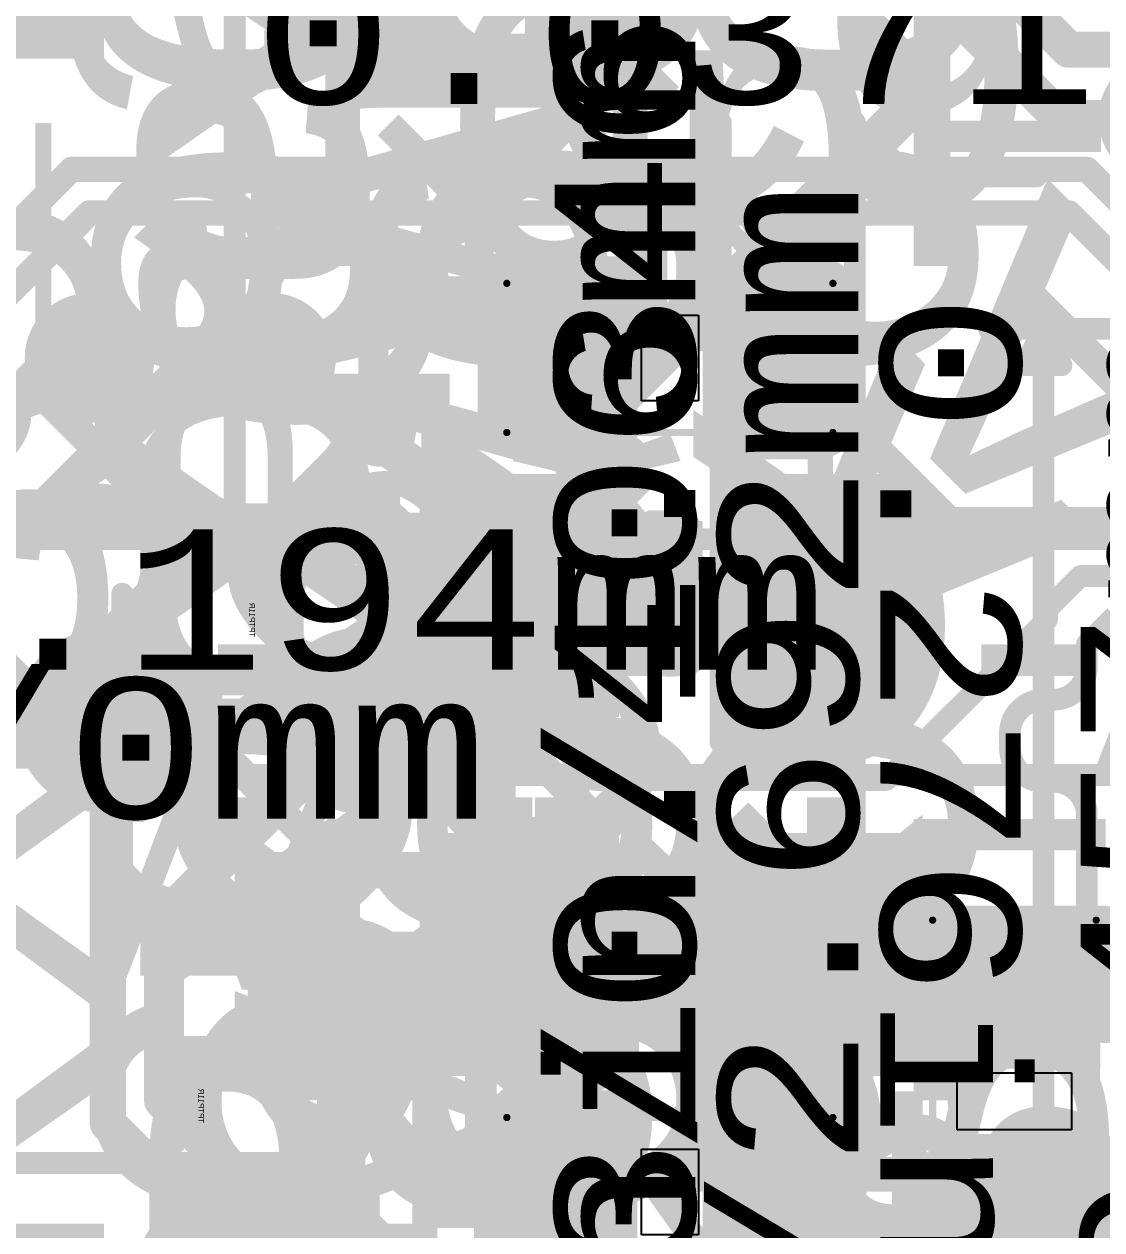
# Model space of a CAD drawing. Header units: inches. Extents: x -2.12 to 4.45, y -3.15 to 1.57.
# Drawn here: x 2.0847 to 2.3819, y -0.536 to -0.2036 of the extents above; entities that cross this region are included whole.
import ezdxf

# ---------------------------------------------------------------- set-up
doc = ezdxf.new("R2010")
doc.units = ezdxf.units.IN
doc.header["$MEASUREMENT"] = 0
for name, color, linetype in [('Bottom', 5, 'Continuous'), ('Bottom 3D Body', 56, 'Continuous'), ('Bottom Overlay', 54, 'Continuous'), ('Bottom Paste', 16, 'Continuous'), ('Bottom Solder', 6, 'Continuous'), ('Bottom Value', 56, 'Continuous'), ('Measures', 56, 'Continuous'), ('tDocu', 76, 'Continuous'), ('Top', 1, 'Continuous'), ('Top Glue Points', 56, 'Continuous'), ('Top Overlay', 2, 'Continuous'), ('Top Paste', 8, 'Continuous'), ('Top Solder', 216, 'Continuous'), ('Top Value', 56, 'Continuous'), ('tPlace', 56, 'Continuous'), ('Via Holes', 16, 'Continuous')]:
    doc.layers.add(name, color=color, linetype=linetype)
doc.styles.add('Arial', font='', dxfattribs={"height": 0.2})
doc.styles.add('Courier New', font='', dxfattribs={"height": 0.2})
doc.styles.get('Arial').set_extended_font_data('Arial')
doc.styles.get('Courier New').set_extended_font_data('Courier New')

# ---------------------------------------------------------------- blocks, each defined once
blk = doc.blocks.new('SOD323_NEX_L_3')
at = {"layer": 'Measures', "style": 'Courier New'}
for s, p in [('0.106in/2.692mm', (-0.159, 0.178)), ('0.018in/0.457mm', (-0.199, 0.078))]:
    blk.add_text(s, height=0.03875, dxfattribs=at).set_placement(p)
blk = doc.blocks.new('SOD_123_ONS_L_6')
at = {"layer": 'Measures', "style": 'Courier New'}
for s, p in [('Default Padstyle: RX36Y28D0T', (-0.599, -0.339)), ('Alt 1 Padstyle: OX60Y90D30P', (-0.583, -0.414)), ('Alt 2 Padstyle: OX90Y60D30P', (-0.583, -0.489))]:
    blk.add_text(s, height=0.0775, dxfattribs=at).set_placement(p)
blk = doc.blocks.new('SOD_123_ONS_L_7')
at = {"layer": 'Measures', "style": 'Courier New'}
for s, p in [('Default Padstyle: RX36Y28D0T', (-0.599, -0.339)), ('Alt 1 Padstyle: OX60Y90D30P', (-0.583, -0.414)), ('Alt 2 Padstyle: OX90Y60D30P', (-0.583, -0.489))]:
    blk.add_text(s, height=0.0775, dxfattribs=at).set_placement(p)
blk = doc.blocks.new('SOD323_NEX_L_8')
at = {"layer": 'Measures', "style": 'Courier New'}
for s, p in [('0.016in/0.406mm', (0.173, -0.012)), ('0.053in/1.346mm', (0.256, -0.012))]:
    blk.add_text(s, height=0.03875, dxfattribs=at).set_placement(p)
blk = doc.blocks.new('SQFN24_4X4_45')
at = {"layer": 'Measures', "style": 'Courier New'}
for s, p in [('Default Padstyle: RX10Y36D0T', (-0.599, -0.406)), ('Heat Tab Padstyle: RX98Y98D0T', (-0.636, -0.466)), ('Alt 1 Padstyle: OX60Y90D30P', (-0.583, -0.586)), ('Alt 2 Padstyle: OX90Y60D30P', (-0.583, -0.646))]:
    blk.add_text(s, height=0.0775, dxfattribs=at).set_placement(p)
blk = doc.blocks.new('TP11R_B_80')
at = {"layer": 'Bottom'}
h = blk.add_hatch(color=5, dxfattribs=at)
edge = h.paths.add_edge_path()
edge.add_arc((0, 0), 0.02166, 0, 360)
at = {"layer": 'Bottom Paste'}
h = blk.add_hatch(color=16, dxfattribs=at)
edge = h.paths.add_edge_path()
edge.add_arc((0, 0), 0.02166, 0, 360)
at = {"layer": 'Bottom Solder'}
h = blk.add_hatch(color=6, dxfattribs=at)
edge = h.paths.add_edge_path()
edge.add_arc((0, 0), 0.02566, 0, 360)
at = {"layer": 'Bottom 3D Body', "style": 'Courier New', "text_generation_flag": 2}
blk.add_text('>TP_SIGNAL_NAME', height=0.0610235, rotation=-180, dxfattribs=at).set_placement((0, 0.075))
blk = doc.blocks.new('TP11R_B_81')
at = {"layer": 'Bottom'}
h = blk.add_hatch(color=5, dxfattribs=at)
edge = h.paths.add_edge_path()
edge.add_arc((0, 0), 0.02166, 0, 360)
at = {"layer": 'Bottom Paste'}
h = blk.add_hatch(color=16, dxfattribs=at)
edge = h.paths.add_edge_path()
edge.add_arc((0, 0), 0.02166, 0, 360)
at = {"layer": 'Bottom Solder'}
h = blk.add_hatch(color=6, dxfattribs=at)
edge = h.paths.add_edge_path()
edge.add_arc((0, 0), 0.02566, 0, 360)
at = {"layer": 'Bottom 3D Body', "style": 'Courier New', "text_generation_flag": 2}
blk.add_text('>TP_SIGNAL_NAME', height=0.0610235, rotation=180, dxfattribs=at).set_placement((0, 0.075))
blk = doc.blocks.new('TP11R_B_82')
at = {"layer": 'Bottom'}
h = blk.add_hatch(color=5, dxfattribs=at)
edge = h.paths.add_edge_path()
edge.add_arc((0, 0), 0.02166, 0, 360)
at = {"layer": 'Bottom Paste'}
h = blk.add_hatch(color=16, dxfattribs=at)
edge = h.paths.add_edge_path()
edge.add_arc((0, 0), 0.02166, 0, 360)
at = {"layer": 'Bottom Solder'}
h = blk.add_hatch(color=6, dxfattribs=at)
edge = h.paths.add_edge_path()
edge.add_arc((0, 0), 0.02566, 0, 360)
at = {"layer": 'Bottom 3D Body', "style": 'Courier New', "text_generation_flag": 2}
blk.add_text('>TP_SIGNAL_NAME', height=0.0610235, rotation=-180, dxfattribs=at).set_placement((0, 0.075))
blk = doc.blocks.new('SMD3225_3_2X2_5X0_7_MTC_L_110')
at = {"layer": 'Top'}
for points in [[(-0.065, 0.079), (-0.018, 0.079), (-0.018, 0.02), (-0.065, 0.02)], [(0.018, 0.079), (0.065, 0.079), (0.065, 0.02), (0.018, 0.02)], [(-0.065, -0.02), (-0.018, -0.02), (-0.018, -0.079), (-0.065, -0.079)], [(0.018, -0.02), (0.065, -0.02), (0.065, -0.079), (0.018, -0.079)]]:
    blk.add_hatch(color=1, dxfattribs=at).paths.add_polyline_path(points)
at = {"layer": 'Top Paste'}
for points in [[(-0.065, 0.079), (-0.018, 0.079), (-0.018, 0.02), (-0.065, 0.02)], [(0.018, 0.079), (0.065, 0.079), (0.065, 0.02), (0.018, 0.02)], [(-0.065, -0.02), (-0.018, -0.02), (-0.018, -0.079), (-0.065, -0.079)], [(0.018, -0.02), (0.065, -0.02), (0.065, -0.079), (0.018, -0.079)]]:
    blk.add_hatch(color=8, dxfattribs=at).paths.add_polyline_path(points)
at = {"layer": 'Top Solder'}
for points in [[(-0.069, 0.083), (-0.014, 0.083), (-0.014, 0.016), (-0.069, 0.016)], [(0.014, 0.083), (0.069, 0.083), (0.069, 0.016), (0.014, 0.016)], [(-0.069, -0.016), (-0.014, -0.016), (-0.014, -0.083), (-0.069, -0.083)], [(0.014, -0.016), (0.069, -0.016), (0.069, -0.083), (0.014, -0.083)]]:
    blk.add_hatch(color=216, dxfattribs=at).paths.add_polyline_path(points)
at = {"layer": 'Measures', "const_width": 0.006}
for points in [[(0.014, 0.165), (0.014, 0.18)], [(0.051, 0.165), (0.051, 0.18)], [(0.004, 0.16), (0.004, 0.17)], [(0.004, 0.17), (0.014, 0.165)], [(0.051, 0.165), (0.061, 0.17)], [(0.061, 0.16), (0.061, 0.17)], [(-0.036, 0.165), (0.014, 0.165)], [(0.004, 0.16), (0.014, 0.165)], [(0.014, 0.009), (0.014, 0.165)], [(0.051, 0.065), (0.051, 0.165)], [(0.051, 0.165), (0.061, 0.16)], [(0.051, 0.165), (0.101, 0.165)], [(-0.201, 0.065), (-0.051, 0.065)], [(0.051, 0.065), (0.351, 0.065)], [(0.051, 0), (0.051, 0.065)], [(-0.151, 0), (-0.151, 0.05)], [(-0.201, 0.018), (-0.051, 0.018)], [(-0.156, 0.01), (-0.146, 0.01)], [(-0.156, 0.01), (-0.151, 0)], [(-0.151, 0), (-0.146, 0.01)], [(-0.051, -0.165), (-0.051, 0.009)], [(-0.166, 0), (-0.151, 0)], [(-0.156, -0.01), (-0.151, 0)], [(-0.151, 0), (-0.146, -0.01)], [(-0.151, -0.05), (-0.151, 0)], [(-0.151, 0), (0.051, 0)], [(0.051, 0), (0.151, 0)], [(0.051, -0.065), (0.051, 0)], [(-0.156, -0.01), (-0.146, -0.01)], [(0.051, -0.065), (0.351, -0.065)], [(0.051, -0.165), (0.051, -0.065)]]:
    blk.add_lwpolyline(points, dxfattribs=at)
at = {"layer": 'Measures', "const_width": 0.003}
for points in [[(0.0125, 0.18, 1), (0.0155, 0.18, 1)], [(0.0495, 0.18, 1), (0.0525, 0.18, 1)], [(0.0025, 0.17, 1), (0.0055, 0.17, 1)], [(0.0025, 0.17, 1), (0.0055, 0.17, 1)], [(0.0595, 0.17, 1), (0.0625, 0.17, 1)], [(0.0595, 0.17, 1), (0.0625, 0.17, 1)], [(-0.0375, 0.165, 1), (-0.0345, 0.165, 1)], [(0.0125, 0.165, 1), (0.0155, 0.165, 1)], [(0.0125, 0.165, 1), (0.0155, 0.165, 1)], [(0.0125, 0.165, 1), (0.0155, 0.165, 1)], [(0.0125, 0.165, 1), (0.0155, 0.165, 1)], [(0.0125, 0.165, 1), (0.0155, 0.165, 1)], [(0.0495, 0.165, 1), (0.0525, 0.165, 1)], [(0.0495, 0.165, 1), (0.0525, 0.165, 1)], [(0.0495, 0.165, 1), (0.0525, 0.165, 1)], [(0.0495, 0.165, 1), (0.0525, 0.165, 1)], [(0.0495, 0.165, 1), (0.0525, 0.165, 1)], [(0.0995, 0.165, 1), (0.1025, 0.165, 1)], [(0.0025, 0.16, 1), (0.0055, 0.16, 1)], [(0.0025, 0.16, 1), (0.0055, 0.16, 1)], [(0.0595, 0.16, 1), (0.0625, 0.16, 1)], [(0.0595, 0.16, 1), (0.0625, 0.16, 1)], [(-0.0525, 0.065, 1), (-0.0495, 0.065, 1)], [(0.0495, 0.065, 1), (0.0525, 0.065, 1)], [(0.0495, 0.065, 1), (0.0525, 0.065, 1)], [(0.0495, 0.065, 1), (0.0525, 0.065, 1)], [(-0.1525, 0.05, 1), (-0.1495, 0.05, 1)], [(-0.0525, 0.018, 1), (-0.0495, 0.018, 1)], [(-0.1575, 0.01, 1), (-0.1545, 0.01, 1)], [(-0.1575, 0.01, 1), (-0.1545, 0.01, 1)], [(-0.1475, 0.01, 1), (-0.1445, 0.01, 1)], [(-0.1475, 0.01, 1), (-0.1445, 0.01, 1)], [(-0.0525, 0.009, 1), (-0.0495, 0.009, 1)], [(0.0125, 0.009, 1), (0.0155, 0.009, 1)], [(-0.1675, 0, 1), (-0.1645, 0, 1)], [(-0.1525, 0, 1), (-0.1495, 0, 1)], [(-0.1525, 0, 1), (-0.1495, 0, 1)], [(-0.1525, 0, 1), (-0.1495, 0, 1)], [(-0.1525, 0, 1), (-0.1495, 0, 1)], [(-0.1525, 0, 1), (-0.1495, 0, 1)], [(-0.1525, 0, 1), (-0.1495, 0, 1)], [(-0.1525, 0, 1), (-0.1495, 0, 1)], [(-0.1525, 0, 1), (-0.1495, 0, 1)], [(0.0495, 0, 1), (0.0525, 0, 1)], [(0.0495, 0, 1), (0.0525, 0, 1)], [(0.0495, 0, 1), (0.0525, 0, 1)], [(0.0495, 0, 1), (0.0525, 0, 1)], [(-0.1575, -0.01, 1), (-0.1545, -0.01, 1)], [(-0.1575, -0.01, 1), (-0.1545, -0.01, 1)], [(-0.1475, -0.01, 1), (-0.1445, -0.01, 1)], [(-0.1475, -0.01, 1), (-0.1445, -0.01, 1)], [(-0.1525, -0.05, 1), (-0.1495, -0.05, 1)], [(0.0495, -0.065, 1), (0.0525, -0.065, 1)], [(0.0495, -0.065, 1), (0.0525, -0.065, 1)], [(0.0495, -0.065, 1), (0.0525, -0.065, 1)]]:
    blk.add_lwpolyline(points, format="xyb", close=True, dxfattribs=at)
at = {"layer": 'tDocu', "const_width": 0.006}
for points in [[(-0.051, 0.065), (0.051, 0.065)], [(-0.051, -0.065), (-0.051, 0.065)], [(-0.051, 0.055), (-0.041, 0.065)], [(0.051, -0.065), (0.051, 0.065)], [(-0.051, -0.065), (0.051, -0.065)]]:
    blk.add_lwpolyline(points, dxfattribs=at)
at = {"layer": 'tDocu', "const_width": 0.003}
for points in [[(-0.0525, 0.065, 1), (-0.0495, 0.065, 1)], [(-0.0525, 0.065, 1), (-0.0495, 0.065, 1)], [(-0.0425, 0.065, 1), (-0.0395, 0.065, 1)], [(0.0495, 0.065, 1), (0.0525, 0.065, 1)], [(0.0495, 0.065, 1), (0.0525, 0.065, 1)], [(-0.0525, 0.055, 1), (-0.0495, 0.055, 1)], [(-0.0525, -0.065, 1), (-0.0495, -0.065, 1)], [(-0.0525, -0.065, 1), (-0.0495, -0.065, 1)], [(0.0495, -0.065, 1), (0.0525, -0.065, 1)], [(0.0495, -0.065, 1), (0.0525, -0.065, 1)]]:
    blk.add_lwpolyline(points, format="xyb", close=True, dxfattribs=at)
at = {"layer": 'tPlace'}
for points, const_width in [([(-0.075, 0.095, 1), (-0.085, 0.095, 1)], 0.01), ([(-0.0875, 0.095, 1), (-0.0825, 0.095, 1)], 0.005), ([(-0.0775, 0.095, 1), (-0.0725, 0.095, 1)], 0.005), ([(-0.0065, 0.07, 1), (-0.0035, 0.07, 1)], 0.003), ([(0.0035, 0.07, 1), (0.0065, 0.07, 1)], 0.003), ([(-0.0065, -0.07, 1), (-0.0035, -0.07, 1)], 0.003), ([(0.0035, -0.07, 1), (0.0065, -0.07, 1)], 0.003)]:
    blk.add_lwpolyline(points, format="xyb", close=True, dxfattribs=dict(at, const_width=const_width))
at = {"layer": 'tPlace', "const_width": 0.006}
for points in [[(-0.005, 0.07), (0.005, 0.07)], [(-0.005, -0.07), (0.005, -0.07)]]:
    blk.add_lwpolyline(points, dxfattribs=at)
at = {"layer": 'Measures', "style": 'Courier New'}
for s, p in [('0.037in/0.94mm', (-0.115, 0.185)), ('0.047in/1.194mm', (-0.539, 0.029)), ('0in/0mm', (-0.322, -0.012))]:
    blk.add_text(s, height=0.03875, dxfattribs=at).set_placement(p)
at = {"layer": 'tDocu', "style": 'Courier New'}
blk.add_text('*', height=0.0775, dxfattribs=at).set_placement((-0.059, 0.02))
blk = doc.blocks.new('RP2040TR7_RPI_L_111')
at = {"layer": 'Measures', "const_width": 0.006}
for points in [[(-0.138, -0.267), (-0.138, 0.138)], [(-0.138, -0.267), (-0.128, -0.262)], [(-0.128, -0.272), (-0.128, -0.262)], [(-0.128, -0.272), (-0.138, -0.267)], [(0.138, -0.267), (-0.138, -0.267)], [(-0.138, -0.282), (-0.138, -0.267)]]:
    blk.add_lwpolyline(points, dxfattribs=at)
at = {"layer": 'Measures', "const_width": 0.003}
for points in [[(-0.1295, -0.262, 1), (-0.1265, -0.262, 1)], [(-0.1295, -0.262, 1), (-0.1265, -0.262, 1)], [(-0.1395, -0.267, 1), (-0.1365, -0.267, 1)], [(-0.1395, -0.267, 1), (-0.1365, -0.267, 1)], [(-0.1395, -0.267, 1), (-0.1365, -0.267, 1)], [(-0.1395, -0.267, 1), (-0.1365, -0.267, 1)], [(-0.1395, -0.267, 1), (-0.1365, -0.267, 1)], [(-0.1295, -0.272, 1), (-0.1265, -0.272, 1)], [(-0.1295, -0.272, 1), (-0.1265, -0.272, 1)], [(-0.1395, -0.282, 1), (-0.1365, -0.282, 1)]]:
    blk.add_lwpolyline(points, format="xyb", close=True, dxfattribs=at)
at = {"layer": 'Measures', "style": 'Courier New'}
for s, height, p in [('0.276in/7.01mm', 0.03875, (-0.148, -0.312)), ('Default Padstyle: RX7Y28D0T', 0.0775, (-0.576, -0.456)), ('Heat Tab Padstyle: RX126Y126D0T', 0.0775, (-0.681, -0.516))]:
    blk.add_text(s, height=height, dxfattribs=at).set_placement(p)
blk = doc.blocks.new('R0603_113')
at = {"layer": 'Top'}
for points in [[(-0.043, 0.0197), (-0.013, 0.0197), (-0.013, -0.0197), (-0.043, -0.0197)], [(0.013, 0.0197), (0.043, 0.0197), (0.043, -0.0197), (0.013, -0.0197)]]:
    blk.add_hatch(color=1, dxfattribs=at).paths.add_polyline_path(points)
at = {"layer": 'Top Paste'}
for points in [[(-0.043, 0.0197), (-0.013, 0.0197), (-0.013, -0.0197), (-0.043, -0.0197)], [(0.013, 0.0197), (0.043, 0.0197), (0.043, -0.0197), (0.013, -0.0197)]]:
    blk.add_hatch(color=8, dxfattribs=at).paths.add_polyline_path(points)
at = {"layer": 'Top Solder'}
for points in [[(-0.047, 0.0237), (-0.009, 0.0237), (-0.009, -0.0237), (-0.047, -0.0237)], [(0.009, 0.0237), (0.047, 0.0237), (0.047, -0.0237), (0.009, -0.0237)]]:
    blk.add_hatch(color=216, dxfattribs=at).paths.add_polyline_path(points)
at = {"layer": 'Top', "const_width": 0.002}
for points in [[(-0.04996, -0.02256), (-0.04996, 0.02256)], [(0.04996, 0.02256), (-0.04996, 0.02256)], [(0.04996, -0.02256), (0.04996, 0.02256)], [(0.04996, -0.02256), (-0.04996, -0.02256)]]:
    blk.add_lwpolyline(points, dxfattribs=at)
at = {"layer": 'Top', "const_width": 0.001}
for points in [[(-0.05046, 0.02256, 1), (-0.04946, 0.02256, 1)], [(-0.05046, 0.02256, 1), (-0.04946, 0.02256, 1)], [(0.04946, 0.02256, 1), (0.05046, 0.02256, 1)], [(0.04946, 0.02256, 1), (0.05046, 0.02256, 1)], [(-0.05046, -0.02256, 1), (-0.04946, -0.02256, 1)], [(-0.05046, -0.02256, 1), (-0.04946, -0.02256, 1)], [(0.04946, -0.02256, 1), (0.05046, -0.02256, 1)], [(0.04946, -0.02256, 1), (0.05046, -0.02256, 1)]]:
    blk.add_lwpolyline(points, format="xyb", close=True, dxfattribs=at)
at = {"layer": 'Top Glue Points'}
for p, q in [((-0.00787, -0.01575), (-0.00787, 0.01575)), ((-0.00787, 0.01575), (0.00787, 0.01575)), ((0.00787, 0.01575), (0.00787, -0.01575)), ((0.00787, -0.01575), (-0.00787, -0.01575))]:
    blk.add_line(p, q, dxfattribs=at)
at = {"layer": 'tPlace', "const_width": 0.00787}
for points in [[(-0.05, -0.025), (-0.05, 0.025)], [(-0.02, 0.025), (-0.05, 0.025)], [(0.05, 0.025), (0.02, 0.025)], [(0.05, -0.025), (0.05, 0.025)], [(-0.02, -0.025), (-0.05, -0.025)], [(0.05, -0.025), (0.02, -0.025)]]:
    blk.add_lwpolyline(points, dxfattribs=at)
at = {"layer": 'tPlace', "const_width": 0.00394}
for points in [[(-0.05197, 0.025, 1), (-0.04803, 0.025, 1)], [(-0.05197, 0.025, 1), (-0.04803, 0.025, 1)], [(-0.02197, 0.025, 1), (-0.01803, 0.025, 1)], [(0.01803, 0.025, 1), (0.02197, 0.025, 1)], [(0.04803, 0.025, 1), (0.05197, 0.025, 1)], [(0.04803, 0.025, 1), (0.05197, 0.025, 1)], [(-0.05197, -0.025, 1), (-0.04803, -0.025, 1)], [(-0.05197, -0.025, 1), (-0.04803, -0.025, 1)], [(-0.02197, -0.025, 1), (-0.01803, -0.025, 1)], [(0.01803, -0.025, 1), (0.02197, -0.025, 1)], [(0.04803, -0.025, 1), (0.05197, -0.025, 1)], [(0.04803, -0.025, 1), (0.05197, -0.025, 1)]]:
    blk.add_lwpolyline(points, format="xyb", close=True, dxfattribs=at)
blk = doc.blocks.new('C0603_124')
at = {"layer": 'Top'}
for points in [[(-0.043, 0.0197), (-0.013, 0.0197), (-0.013, -0.0197), (-0.043, -0.0197)], [(0.013, 0.0197), (0.043, 0.0197), (0.043, -0.0197), (0.013, -0.0197)]]:
    blk.add_hatch(color=1, dxfattribs=at).paths.add_polyline_path(points)
at = {"layer": 'Top Paste'}
for points in [[(-0.043, 0.0197), (-0.013, 0.0197), (-0.013, -0.0197), (-0.043, -0.0197)], [(0.013, 0.0197), (0.043, 0.0197), (0.043, -0.0197), (0.013, -0.0197)]]:
    blk.add_hatch(color=8, dxfattribs=at).paths.add_polyline_path(points)
at = {"layer": 'Top Solder'}
for points in [[(-0.047, 0.0237), (-0.009, 0.0237), (-0.009, -0.0237), (-0.047, -0.0237)], [(0.009, 0.0237), (0.047, 0.0237), (0.047, -0.0237), (0.009, -0.0237)]]:
    blk.add_hatch(color=216, dxfattribs=at).paths.add_polyline_path(points)
at = {"layer": 'Top', "const_width": 0.002}
for points in [[(-0.04496, 0.02056), (-0.04496, -0.02056)], [(0.04496, 0.02056), (-0.04496, 0.02056)], [(0.04496, 0.02056), (0.04496, -0.02056)], [(0.04496, -0.02056), (-0.04496, -0.02056)]]:
    blk.add_lwpolyline(points, dxfattribs=at)
at = {"layer": 'Top', "const_width": 0.001}
for points in [[(-0.04546, 0.02056, 1), (-0.04446, 0.02056, 1)], [(-0.04546, 0.02056, 1), (-0.04446, 0.02056, 1)], [(0.04446, 0.02056, 1), (0.04546, 0.02056, 1)], [(0.04446, 0.02056, 1), (0.04546, 0.02056, 1)], [(-0.04546, -0.02056, 1), (-0.04446, -0.02056, 1)], [(-0.04546, -0.02056, 1), (-0.04446, -0.02056, 1)], [(0.04446, -0.02056, 1), (0.04546, -0.02056, 1)], [(0.04446, -0.02056, 1), (0.04546, -0.02056, 1)]]:
    blk.add_lwpolyline(points, format="xyb", close=True, dxfattribs=at)
at = {"layer": 'Top Glue Points'}
for p, q in [((-0.00787, -0.01181), (-0.00787, 0.01181)), ((-0.00787, 0.01181), (0.00787, 0.01181)), ((0.00787, 0.01181), (0.00787, -0.01181)), ((0.00787, -0.01181), (-0.00787, -0.01181))]:
    blk.add_line(p, q, dxfattribs=at)
at = {"layer": 'tPlace', "const_width": 0.006}
for points in [[(-0.05, 0.015, -0.414214), (-0.04, 0.025)], [(0.04, 0.025, -0.414214), (0.05, 0.015)], [(0.05, -0.01, -0.414214), (0.035, -0.025)], [(-0.04, -0.025, -0.414214), (-0.05, -0.015)]]:
    blk.add_lwpolyline(points, format="xyb", dxfattribs=at)
for points in [[(-0.01, 0.025), (-0.04, 0.025)], [(0.04, 0.025), (0.01, 0.025)], [(-0.05, 0.015), (-0.05, -0.015)], [(0.05, 0.015), (0.05, -0.01)], [(-0.01, -0.025), (-0.04, -0.025)], [(0.035, -0.025), (0.01, -0.025)]]:
    blk.add_lwpolyline(points, dxfattribs=at)
at = {"layer": 'tPlace', "const_width": 0.003}
for points in [[(-0.0415, 0.025, 1), (-0.0385, 0.025, 1)], [(-0.0415, 0.025, 1), (-0.0385, 0.025, 1)], [(-0.0115, 0.025, 1), (-0.0085, 0.025, 1)], [(0.0085, 0.025, 1), (0.0115, 0.025, 1)], [(0.0385, 0.025, 1), (0.0415, 0.025, 1)], [(0.0385, 0.025, 1), (0.0415, 0.025, 1)], [(-0.0515, 0.015, 1), (-0.0485, 0.015, 1)], [(-0.0515, 0.015, 1), (-0.0485, 0.015, 1)], [(0.0485, 0.015, 1), (0.0515, 0.015, 1)], [(0.0485, 0.015, 1), (0.0515, 0.015, 1)], [(0.0485, -0.01, 1), (0.0515, -0.01, 1)], [(0.0485, -0.01, 1), (0.0515, -0.01, 1)], [(-0.0515, -0.015, 1), (-0.0485, -0.015, 1)], [(-0.0515, -0.015, 1), (-0.0485, -0.015, 1)], [(-0.0415, -0.025, 1), (-0.0385, -0.025, 1)], [(-0.0415, -0.025, 1), (-0.0385, -0.025, 1)], [(-0.0115, -0.025, 1), (-0.0085, -0.025, 1)], [(0.0085, -0.025, 1), (0.0115, -0.025, 1)], [(0.0335, -0.025, 1), (0.0365, -0.025, 1)], [(0.0335, -0.025, 1), (0.0365, -0.025, 1)]]:
    blk.add_lwpolyline(points, format="xyb", close=True, dxfattribs=at)
blk = doc.blocks.new('C0603_125')
at = {"layer": 'Top'}
for points in [[(-0.043, 0.0197), (-0.013, 0.0197), (-0.013, -0.0197), (-0.043, -0.0197)], [(0.013, 0.0197), (0.043, 0.0197), (0.043, -0.0197), (0.013, -0.0197)]]:
    blk.add_hatch(color=1, dxfattribs=at).paths.add_polyline_path(points)
at = {"layer": 'Top Paste'}
for points in [[(-0.043, 0.0197), (-0.013, 0.0197), (-0.013, -0.0197), (-0.043, -0.0197)], [(0.013, 0.0197), (0.043, 0.0197), (0.043, -0.0197), (0.013, -0.0197)]]:
    blk.add_hatch(color=8, dxfattribs=at).paths.add_polyline_path(points)
at = {"layer": 'Top Solder'}
for points in [[(-0.047, 0.0237), (-0.009, 0.0237), (-0.009, -0.0237), (-0.047, -0.0237)], [(0.009, 0.0237), (0.047, 0.0237), (0.047, -0.0237), (0.009, -0.0237)]]:
    blk.add_hatch(color=216, dxfattribs=at).paths.add_polyline_path(points)
at = {"layer": 'Top', "const_width": 0.002}
for points in [[(-0.04496, 0.02056), (-0.04496, -0.02056)], [(0.04496, 0.02056), (-0.04496, 0.02056)], [(0.04496, 0.02056), (0.04496, -0.02056)], [(0.04496, -0.02056), (-0.04496, -0.02056)]]:
    blk.add_lwpolyline(points, dxfattribs=at)
at = {"layer": 'Top', "const_width": 0.001}
for points in [[(-0.04546, 0.02056, 1), (-0.04446, 0.02056, 1)], [(-0.04546, 0.02056, 1), (-0.04446, 0.02056, 1)], [(0.04446, 0.02056, 1), (0.04546, 0.02056, 1)], [(0.04446, 0.02056, 1), (0.04546, 0.02056, 1)], [(-0.04546, -0.02056, 1), (-0.04446, -0.02056, 1)], [(-0.04546, -0.02056, 1), (-0.04446, -0.02056, 1)], [(0.04446, -0.02056, 1), (0.04546, -0.02056, 1)], [(0.04446, -0.02056, 1), (0.04546, -0.02056, 1)]]:
    blk.add_lwpolyline(points, format="xyb", close=True, dxfattribs=at)
at = {"layer": 'Top Glue Points'}
for p, q in [((-0.00787, -0.01181), (-0.00787, 0.01181)), ((-0.00787, 0.01181), (0.00787, 0.01181)), ((0.00787, 0.01181), (0.00787, -0.01181)), ((0.00787, -0.01181), (-0.00787, -0.01181))]:
    blk.add_line(p, q, dxfattribs=at)
at = {"layer": 'tPlace', "const_width": 0.006}
for points in [[(-0.05, 0.015, -0.414214), (-0.04, 0.025)], [(0.04, 0.025, -0.414214), (0.05, 0.015)], [(0.05, -0.01, -0.414214), (0.035, -0.025)], [(-0.04, -0.025, -0.414214), (-0.05, -0.015)]]:
    blk.add_lwpolyline(points, format="xyb", dxfattribs=at)
for points in [[(-0.01, 0.025), (-0.04, 0.025)], [(0.04, 0.025), (0.01, 0.025)], [(-0.05, 0.015), (-0.05, -0.015)], [(0.05, 0.015), (0.05, -0.01)], [(-0.01, -0.025), (-0.04, -0.025)], [(0.035, -0.025), (0.01, -0.025)]]:
    blk.add_lwpolyline(points, dxfattribs=at)
at = {"layer": 'tPlace', "const_width": 0.003}
for points in [[(-0.0415, 0.025, 1), (-0.0385, 0.025, 1)], [(-0.0415, 0.025, 1), (-0.0385, 0.025, 1)], [(-0.0115, 0.025, 1), (-0.0085, 0.025, 1)], [(0.0085, 0.025, 1), (0.0115, 0.025, 1)], [(0.0385, 0.025, 1), (0.0415, 0.025, 1)], [(0.0385, 0.025, 1), (0.0415, 0.025, 1)], [(-0.0515, 0.015, 1), (-0.0485, 0.015, 1)], [(-0.0515, 0.015, 1), (-0.0485, 0.015, 1)], [(0.0485, 0.015, 1), (0.0515, 0.015, 1)], [(0.0485, 0.015, 1), (0.0515, 0.015, 1)], [(0.0485, -0.01, 1), (0.0515, -0.01, 1)], [(0.0485, -0.01, 1), (0.0515, -0.01, 1)], [(-0.0515, -0.015, 1), (-0.0485, -0.015, 1)], [(-0.0515, -0.015, 1), (-0.0485, -0.015, 1)], [(-0.0415, -0.025, 1), (-0.0385, -0.025, 1)], [(-0.0415, -0.025, 1), (-0.0385, -0.025, 1)], [(-0.0115, -0.025, 1), (-0.0085, -0.025, 1)], [(0.0085, -0.025, 1), (0.0115, -0.025, 1)], [(0.0335, -0.025, 1), (0.0365, -0.025, 1)], [(0.0335, -0.025, 1), (0.0365, -0.025, 1)]]:
    blk.add_lwpolyline(points, format="xyb", close=True, dxfattribs=at)

msp = doc.modelspace()

# ---------------------------------------------------------------- hatches: boundary and pattern name
at = {"layer": 'Bottom'}
h = msp.add_hatch(color=5, dxfattribs=at)
edge = h.paths.add_edge_path()
edge.add_arc((2.1028, -0.29561), 0.013905, 0, 360)
h = msp.add_hatch(color=5, dxfattribs=at)
edge = h.paths.add_edge_path()
edge.add_arc((2.1528, -0.29561), 0.013905, 0, 360)
h = msp.add_hatch(color=5, dxfattribs=at)
edge = h.paths.add_edge_path()
edge.add_arc((2.2628, -0.36561), 0.013905, 0, 360)
h = msp.add_hatch(color=5, dxfattribs=at)
edge = h.paths.add_edge_path()
edge.add_arc((2.2628, -0.46061), 0.013905, 0, 360)
at = {"layer": 'Bottom Solder'}
h = msp.add_hatch(color=6, dxfattribs=at)
edge = h.paths.add_edge_path()
edge.add_arc((2.39889, -0.22952), 0.017905, 0, 360)
h = msp.add_hatch(color=6, dxfattribs=at)
edge = h.paths.add_edge_path()
edge.add_arc((2.1028, -0.29561), 0.017905, 0, 360)
h = msp.add_hatch(color=6, dxfattribs=at)
edge = h.paths.add_edge_path()
edge.add_arc((2.1528, -0.29561), 0.017905, 0, 360)
h = msp.add_hatch(color=6, dxfattribs=at)
edge = h.paths.add_edge_path()
edge.add_arc((2.2628, -0.36561), 0.017905, 0, 360)
h = msp.add_hatch(color=6, dxfattribs=at)
edge = h.paths.add_edge_path()
edge.add_arc((2.2628, -0.46061), 0.017905, 0, 360)
at = {"layer": 'Top'}
h = msp.add_hatch(color=1, dxfattribs=at)
edge = h.paths.add_edge_path()
edge.add_arc((2.1028, -0.29561), 0.013905, 0, 360)
h = msp.add_hatch(color=1, dxfattribs=at)
edge = h.paths.add_edge_path()
edge.add_arc((2.1528, -0.29561), 0.013905, 0, 360)
h = msp.add_hatch(color=1, dxfattribs=at)
edge = h.paths.add_edge_path()
edge.add_arc((2.2628, -0.36561), 0.013905, 0, 360)
h = msp.add_hatch(color=1, dxfattribs=at)
edge = h.paths.add_edge_path()
edge.add_arc((2.2628, -0.46061), 0.013905, 0, 360)
at = {"layer": 'Top Solder'}
h = msp.add_hatch(color=216, dxfattribs=at)
edge = h.paths.add_edge_path()
edge.add_arc((2.39889, -0.22952), 0.017905, 0, 360)
h = msp.add_hatch(color=216, dxfattribs=at)
edge = h.paths.add_edge_path()
edge.add_arc((2.1028, -0.29561), 0.017905, 0, 360)
h = msp.add_hatch(color=216, dxfattribs=at)
edge = h.paths.add_edge_path()
edge.add_arc((2.1528, -0.29561), 0.017905, 0, 360)
h = msp.add_hatch(color=216, dxfattribs=at)
edge = h.paths.add_edge_path()
edge.add_arc((2.2628, -0.36561), 0.017905, 0, 360)
h = msp.add_hatch(color=216, dxfattribs=at)
edge = h.paths.add_edge_path()
edge.add_arc((2.2628, -0.46061), 0.017905, 0, 360)
at = {"layer": 'Via Holes'}
h = msp.add_hatch(color=7, dxfattribs=at)
edge = h.paths.add_edge_path()
edge.add_arc((2.1028, -0.29561), 0.005905, 0, 360)
h = msp.add_hatch(color=7, dxfattribs=at)
edge = h.paths.add_edge_path()
edge.add_arc((2.1528, -0.29561), 0.005905, 0, 360)
h = msp.add_hatch(color=7, dxfattribs=at)
edge = h.paths.add_edge_path()
edge.add_arc((2.2628, -0.36561), 0.005905, 0, 360)
h = msp.add_hatch(color=7, dxfattribs=at)
edge = h.paths.add_edge_path()
edge.add_arc((2.2628, -0.46061), 0.005905, 0, 360)

# ---------------------------------------------------------------- linework, layer by layer
at = {"layer": 'Bottom', "const_width": 0.01}
for points in [[(2.1078, -0.50661), (2.1078, -0.39561)], [(2.1228, -0.45061), (2.1778, -0.39561)], [(2.1228, -0.5004), (2.1228, -0.45061)], [(2.1728, -0.47561), (2.1738, -0.47661)], [(2.1738, -0.53018), (2.1738, -0.47661)], [(2.1228, -0.5004), (2.21941, -0.597)], [(2.1078, -0.50661), (2.2158, -0.61461)], [(2.1738, -0.53018), (2.22171, -0.5781)]]:
    msp.add_lwpolyline(points, dxfattribs=at)
at = {"layer": 'Bottom', "const_width": 0.005}
for points in [[(2.1053, -0.39561, 1), (2.1103, -0.39561, 1)], [(2.1753, -0.39561, 1), (2.1803, -0.39561, 1)], [(2.1203, -0.45061, 1), (2.1253, -0.45061, 1)], [(2.1203, -0.45061, 1), (2.1253, -0.45061, 1)], [(2.1703, -0.47561, 1), (2.1753, -0.47561, 1)], [(2.1713, -0.47661, 1), (2.1763, -0.47661, 1)], [(2.1713, -0.47661, 1), (2.1763, -0.47661, 1)], [(2.1203, -0.5004, 1), (2.1253, -0.5004, 1)], [(2.1203, -0.5004, 1), (2.1253, -0.5004, 1)], [(2.1053, -0.50661, 1), (2.1103, -0.50661, 1)], [(2.1053, -0.50661, 1), (2.1103, -0.50661, 1)], [(2.1713, -0.53018, 1), (2.1763, -0.53018, 1)], [(2.1713, -0.53018, 1), (2.1763, -0.53018, 1)]]:
    msp.add_lwpolyline(points, format="xyb", close=True, dxfattribs=at)
at = {"layer": 'Bottom Overlay', "const_width": 0.006}
for points in [[(2.1428, -0.35161), (2.1428, -0.12561)], [(2.1428, -0.35161), (2.1588, -0.36761)], [(2.1638, -0.51761), (2.1738, -0.50761)], [(1.9178, -0.51761), (2.1638, -0.51761)]]:
    msp.add_lwpolyline(points, dxfattribs=at)
at = {"layer": 'Bottom Overlay', "const_width": 0.003}
for points in [[(2.1413, -0.35161, 1), (2.1443, -0.35161, 1)], [(2.1413, -0.35161, 1), (2.1443, -0.35161, 1)], [(2.1573, -0.36761, 1), (2.1603, -0.36761, 1)], [(2.1723, -0.50761, 1), (2.1753, -0.50761, 1)], [(2.1623, -0.51761, 1), (2.1653, -0.51761, 1)], [(2.1623, -0.51761, 1), (2.1653, -0.51761, 1)]]:
    msp.add_lwpolyline(points, format="xyb", close=True, dxfattribs=at)
at = {"layer": 'Top'}
for points, const_width in [([(2.3128, -0.15061), (2.3728, -0.21061)], 0.01), ([(2.2978, -0.15682), (2.37049, -0.22952)], 0.01), ([(2.3728, -0.21061), (2.4078, -0.21061)], 0.01), ([(2.37049, -0.22952), (2.39889, -0.22952)], 0.01), ([(2.0558, -0.28564), (2.09783, -0.24361)], 0.007), ([(2.09783, -0.24361), (2.37777, -0.24361)], 0.007), ([(2.37777, -0.24361), (2.4578, -0.32364)], 0.007), ([(2.0678, -0.29061), (2.1028, -0.25561)], 0.007), ([(2.1028, -0.25561), (2.3728, -0.25561)], 0.007), ([(2.3728, -0.25561), (2.4428, -0.32561)], 0.007), ([(2.2348, -0.34761), (2.2348, -0.29561)], 0.007), ([(2.2908, -0.29561), (2.3043, -0.30911)], 0.007), ([(2.3043, -0.36111), (2.3043, -0.30911)], 0.007), ([(2.3028, -0.36111), (2.32367, -0.34024)], 0.007), ([(2.32367, -0.34024), (2.4178, -0.34024)], 0.007), ([(2.2213, -0.36111), (2.2348, -0.34761)], 0.007), ([(2.3668, -0.36496), (2.37602, -0.35574)], 0.006), ([(2.37602, -0.35574), (2.43958, -0.35574)], 0.006), ([(2.2213, -0.39111), (2.2213, -0.36111)], 0.006), ([(2.2628, -0.36561), (2.2673, -0.36111)], 0.01), ([(2.2673, -0.36111), (2.3028, -0.36111)], 0.01), ([(2.3028, -0.36111), (2.3043, -0.36111)], 0.01), ([(2.3668, -0.3677), (2.3668, -0.36496)], 0.006), ([(2.32251, -0.41198), (2.3668, -0.3677)], 0.006), ([(2.3778, -0.37452), (2.38558, -0.36674)], 0.006), ([(2.3778, -0.38061), (2.3778, -0.37452)], 0.006), ([(2.2213, -0.39111), (2.24217, -0.41198)], 0.006), ([(2.36582, -0.38986), (2.36855, -0.38986)], 0.006), ([(2.35657, -0.40322), (2.35657, -0.39911)], 0.006), ([(2.24217, -0.41198), (2.32251, -0.41198)], 0.006), ([(2.36582, -0.41247), (2.36855, -0.41247)], 0.006), ([(2.3778, -0.45261), (2.3778, -0.42172)], 0.006), ([(2.3578, -0.47261), (2.3778, -0.45261)], 0.006), ([(2.2213, -0.46011), (2.2218, -0.46061)], 0.015), ([(2.2218, -0.46061), (2.2628, -0.46061)], 0.015), ([(2.2218, -0.51261), (2.2218, -0.46061)], 0.007), ([(2.2908, -0.47361), (2.3043, -0.46011)], 0.007), ([(2.3002, -0.46421), (2.3043, -0.46011)], 0.008), ([(2.3002, -0.48601), (2.3002, -0.46421)], 0.007), ([(2.2908, -0.52561), (2.2908, -0.47361)], 0.007), ([(2.3002, -0.48601), (2.3428, -0.52861)], 0.007), ([(2.2218, -0.51261), (2.2348, -0.52561)], 0.007), ([(2.3428, -0.52861), (2.3578, -0.52861)], 0.007)]:
    msp.add_lwpolyline(points, dxfattribs=dict(at, const_width=const_width))
for points, const_width in [([(2.3703, -0.21061, 1), (2.3753, -0.21061, 1)], 0.005), ([(2.3703, -0.21061, 1), (2.3753, -0.21061, 1)], 0.005), ([(2.36799, -0.22952, 1), (2.37299, -0.22952, 1)], 0.005), ([(2.36799, -0.22952, 1), (2.37299, -0.22952, 1)], 0.005), ([(2.09608, -0.24361, 1), (2.09958, -0.24361, 1)], 0.0035), ([(2.09608, -0.24361, 1), (2.09958, -0.24361, 1)], 0.0035), ([(2.37602, -0.24361, 1), (2.37952, -0.24361, 1)], 0.0035), ([(2.37602, -0.24361, 1), (2.37952, -0.24361, 1)], 0.0035), ([(2.10105, -0.25561, 1), (2.10455, -0.25561, 1)], 0.0035), ([(2.10105, -0.25561, 1), (2.10455, -0.25561, 1)], 0.0035), ([(2.37105, -0.25561, 1), (2.37455, -0.25561, 1)], 0.0035), ([(2.37105, -0.25561, 1), (2.37455, -0.25561, 1)], 0.0035), ([(2.23305, -0.29561, 1), (2.23655, -0.29561, 1)], 0.0035), ([(2.28905, -0.29561, 1), (2.29255, -0.29561, 1)], 0.0035), ([(2.30255, -0.30911, 1), (2.30605, -0.30911, 1)], 0.0035), ([(2.30255, -0.30911, 1), (2.30605, -0.30911, 1)], 0.0035), ([(2.32192, -0.34024, 1), (2.32542, -0.34024, 1)], 0.0035), ([(2.32192, -0.34024, 1), (2.32542, -0.34024, 1)], 0.0035), ([(2.23305, -0.34761, 1), (2.23655, -0.34761, 1)], 0.0035), ([(2.23305, -0.34761, 1), (2.23655, -0.34761, 1)], 0.0035), ([(2.37452, -0.35574, 1), (2.37752, -0.35574, 1)], 0.003), ([(2.37452, -0.35574, 1), (2.37752, -0.35574, 1)], 0.003), ([(2.21955, -0.36111, 1), (2.22305, -0.36111, 1)], 0.0035), ([(2.2198, -0.36111, 1), (2.2228, -0.36111, 1)], 0.003), ([(2.2648, -0.36111, 1), (2.2698, -0.36111, 1)], 0.005), ([(2.2648, -0.36111, 1), (2.2698, -0.36111, 1)], 0.005), ([(2.3003, -0.36111, 1), (2.3053, -0.36111, 1)], 0.005), ([(2.3003, -0.36111, 1), (2.3053, -0.36111, 1)], 0.005), ([(2.3018, -0.36111, 1), (2.3068, -0.36111, 1)], 0.005), ([(2.30105, -0.36111, 1), (2.30455, -0.36111, 1)], 0.0035), ([(2.30255, -0.36111, 1), (2.30605, -0.36111, 1)], 0.0035), ([(2.2603, -0.36561, 1), (2.2653, -0.36561, 1)], 0.005), ([(2.3653, -0.36496, 1), (2.3683, -0.36496, 1)], 0.003), ([(2.3653, -0.36496, 1), (2.3683, -0.36496, 1)], 0.003), ([(2.3653, -0.3677, 1), (2.3683, -0.3677, 1)], 0.003), ([(2.3653, -0.3677, 1), (2.3683, -0.3677, 1)], 0.003), ([(2.3763, -0.37452, 1), (2.3793, -0.37452, 1)], 0.003), ([(2.3763, -0.37452, 1), (2.3793, -0.37452, 1)], 0.003), ([(2.3763, -0.38061, 1), (2.3793, -0.38061, 1)], 0.003), ([(2.3763, -0.38061, 1), (2.3793, -0.38061, 1)], 0.003), ([(2.2198, -0.39111, 1), (2.2228, -0.39111, 1)], 0.003), ([(2.2198, -0.39111, 1), (2.2228, -0.39111, 1)], 0.003), ([(2.36432, -0.38986, 1), (2.36732, -0.38986, 1)], 0.003), ([(2.36432, -0.38986, 1), (2.36732, -0.38986, 1)], 0.003), ([(2.36705, -0.38986, 1), (2.37005, -0.38986, 1)], 0.003), ([(2.36705, -0.38986, 1), (2.37005, -0.38986, 1)], 0.003), ([(2.35507, -0.39911, 1), (2.35807, -0.39911, 1)], 0.003), ([(2.35507, -0.39911, 1), (2.35807, -0.39911, 1)], 0.003), ([(2.35507, -0.40322, 1), (2.35807, -0.40322, 1)], 0.003), ([(2.35507, -0.40322, 1), (2.35807, -0.40322, 1)], 0.003), ([(2.24067, -0.41198, 1), (2.24367, -0.41198, 1)], 0.003), ([(2.24067, -0.41198, 1), (2.24367, -0.41198, 1)], 0.003), ([(2.32101, -0.41198, 1), (2.32401, -0.41198, 1)], 0.003), ([(2.32101, -0.41198, 1), (2.32401, -0.41198, 1)], 0.003), ([(2.36432, -0.41247, 1), (2.36732, -0.41247, 1)], 0.003), ([(2.36432, -0.41247, 1), (2.36732, -0.41247, 1)], 0.003), ([(2.36705, -0.41247, 1), (2.37005, -0.41247, 1)], 0.003), ([(2.36705, -0.41247, 1), (2.37005, -0.41247, 1)], 0.003), ([(2.3763, -0.42172, 1), (2.3793, -0.42172, 1)], 0.003), ([(2.3763, -0.42172, 1), (2.3793, -0.42172, 1)], 0.003), ([(2.3763, -0.45261, 1), (2.3793, -0.45261, 1)], 0.003), ([(2.3763, -0.45261, 1), (2.3793, -0.45261, 1)], 0.003), ([(2.21755, -0.46011, 1), (2.22505, -0.46011, 1)], 0.0075), ([(2.21805, -0.46061, 1), (2.22555, -0.46061, 1)], 0.0075), ([(2.21805, -0.46061, 1), (2.22555, -0.46061, 1)], 0.0075), ([(2.25905, -0.46061, 1), (2.26655, -0.46061, 1)], 0.0075), ([(2.22005, -0.46061, 1), (2.22355, -0.46061, 1)], 0.0035), ([(2.3023, -0.46011, 1), (2.3063, -0.46011, 1)], 0.004), ([(2.30255, -0.46011, 1), (2.30605, -0.46011, 1)], 0.0035), ([(2.2982, -0.46421, 1), (2.3022, -0.46421, 1)], 0.004), ([(2.29845, -0.46421, 1), (2.30195, -0.46421, 1)], 0.0035), ([(2.28905, -0.47361, 1), (2.29255, -0.47361, 1)], 0.0035), ([(2.28905, -0.47361, 1), (2.29255, -0.47361, 1)], 0.0035), ([(2.3563, -0.47261, 1), (2.3593, -0.47261, 1)], 0.003), ([(2.29845, -0.48601, 1), (2.30195, -0.48601, 1)], 0.0035), ([(2.29845, -0.48601, 1), (2.30195, -0.48601, 1)], 0.0035), ([(2.22005, -0.51261, 1), (2.22355, -0.51261, 1)], 0.0035), ([(2.22005, -0.51261, 1), (2.22355, -0.51261, 1)], 0.0035), ([(2.23305, -0.52561, 1), (2.23655, -0.52561, 1)], 0.0035), ([(2.28905, -0.52561, 1), (2.29255, -0.52561, 1)], 0.0035), ([(2.34105, -0.52861, 1), (2.34455, -0.52861, 1)], 0.0035), ([(2.34105, -0.52861, 1), (2.34455, -0.52861, 1)], 0.0035), ([(2.35605, -0.52861, 1), (2.35955, -0.52861, 1)], 0.0035)]:
    msp.add_lwpolyline(points, format="xyb", close=True, dxfattribs=dict(at, const_width=const_width))
at = {"layer": 'Top', "const_width": 0.006}
for points in [[(2.3778, -0.38061, -0.4142136), (2.36855, -0.38986)], [(2.35657, -0.39911, -0.4142136), (2.36582, -0.38986)], [(2.36582, -0.41247, -0.4142136), (2.35657, -0.40322)], [(2.36855, -0.41247, -0.4142136), (2.3778, -0.42172)]]:
    msp.add_lwpolyline(points, format="xyb", dxfattribs=at)

# ---------------------------------------------------------------- block references
for name, p, rotation in [('SQFN24_4X4_45', (1.5528, -0.34561), 135), ('SOD323_NEX_L_3', (2.4928, -0.67061), 90), ('SOD323_NEX_L_8', (2.2578, -0.96061), 90), ('TP11R_B_81', (2.1728, -0.47561), 90), ('RP2040TR7_RPI_L_111', (2.6328, -0.42561), 270), ('SOD_123_ONS_L_7', (1.7678, -1.35561), 90), ('SOD_123_ONS_L_6', (1.8578, -1.35561), 90), ('C0603_125', (2.2628, -0.29561), 180), ('TP11R_B_82', (2.1078, -0.39561), 270), ('TP11R_B_80', (2.1778, -0.39561), 270), ('R0603_113', (2.3578, -0.50061), 270), ('C0603_124', (2.2628, -0.52561), 180)]:
    msp.add_blockref(name, p, dxfattribs=dict(rotation=rotation))
msp.add_blockref('SMD3225_3_2X2_5X0_7_MTC_L_110', (2.2628, -0.41061))

# ---------------------------------------------------------------- texts
at = {"layer": 'Bottom Overlay', "style": 'Arial', "text_generation_flag": 2}
msp.add_text('SWDIO', height=0.0775, rotation=270, dxfattribs=at).set_placement((2.153791, -0.399599))
at = {"layer": 'Bottom Value', "style": 'Arial', "text_generation_flag": 2}
for p in [(2.14681, -0.3726), (2.21681, -0.3726), (2.1328, -0.5066)]:
    msp.add_text('TPTP11R', height=0.00155, rotation=270, dxfattribs=at).set_placement(p)
at = {"layer": 'Top Overlay', "style": 'Arial'}
msp.add_text('C9', height=0.0775, dxfattribs=at).set_placement((2.225698, -0.255279))
for s, rotation, p in [('XTAL1', 270, (2.1428, -0.33161)), ('R3', 90, (2.387469, -0.635595))]:
    msp.add_text(s, height=0.0775, rotation=rotation, dxfattribs=at).set_placement(p)
at = {"layer": 'Top Value', "style": 'Arial'}
for s, p in [('10pF', (2.140531, -0.270279)), ('QTH-030-01-L-D-ACONN_QTH-030-02-L-D-A-K-FR_S00', (0.2324, -0.40886)), ('10pF', (2.140531, -0.500279))]:
    msp.add_text(s, height=0.0775, dxfattribs=at).set_placement(p)
for s, p in [('1K', (2.332469, -0.552722)), ('1N4148WS', (2.3828, -1.02861))]:
    msp.add_text(s, height=0.0775, rotation=90, dxfattribs=at).set_placement(p)

doc.saveas('drawing.dxf')
